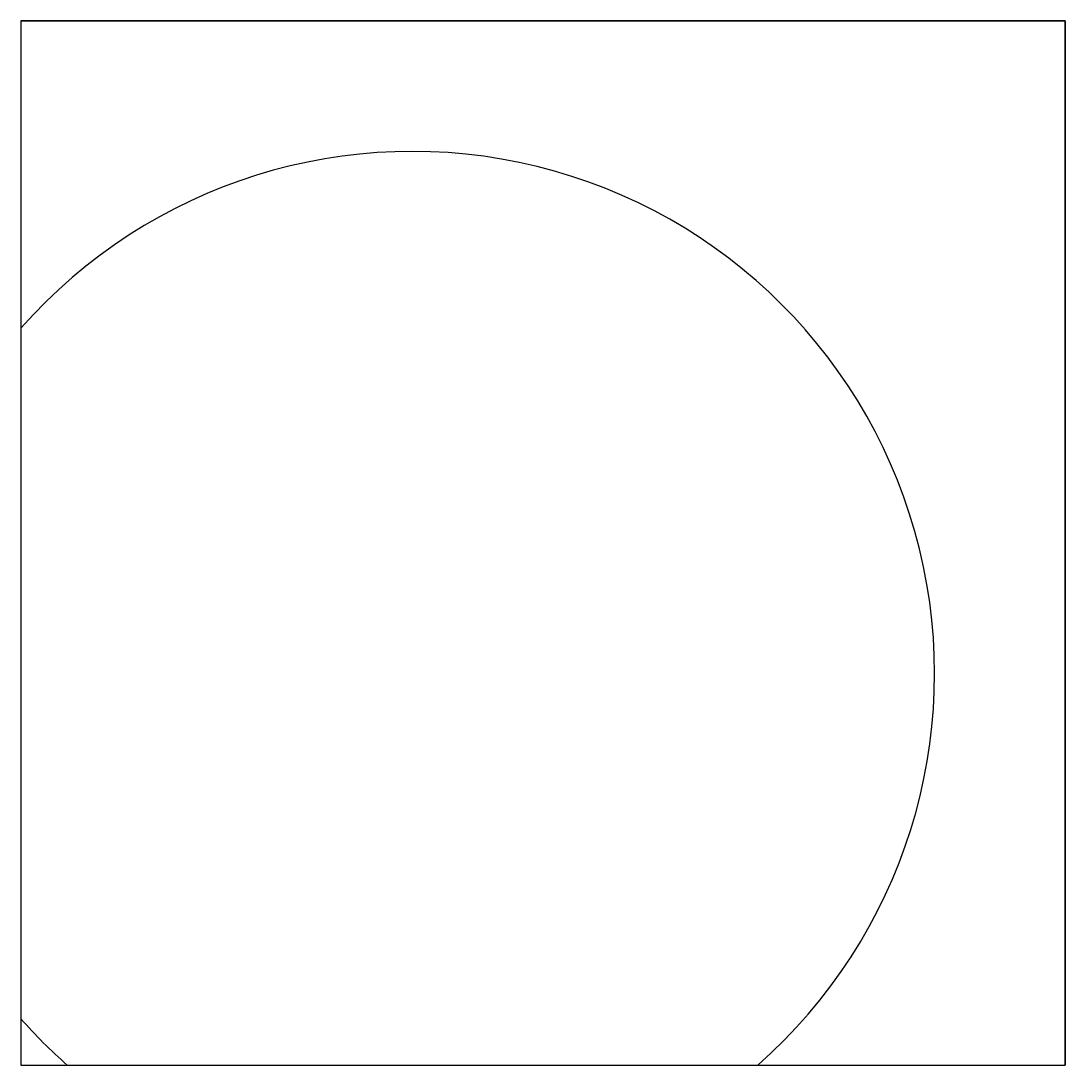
# Model space of a CAD drawing. Extents: x 0 to 8, y 0 to 8.
import ezdxf

# ---------------------------------------------------------------- set-up
doc = ezdxf.new("R2010")
doc.units = 0
doc.layers.get('0').update_dxf_attribs({"linetype": 'CONTINUOUS'})

# ---------------------------------------------------------------- blocks, each defined once
blk = doc.blocks.new('*U4')
at = {"color": 7}
for p, q in [((0, 8, 3), (8, 8, 3)), ((0, 8), (0, 8, 3)), ((0, 8, 3), (0, 5.645751, 3)), ((0, 8), (0, 0)), ((8, 8), (0, 8)), ((8, 8), (8, 8, 3)), ((8, 8, 3), (8, 0, 3)), ((8, 0), (8, 8)), ((3, 7, 1), (3, 7, 3)), ((0, 5.645751, 1), (0, 0.354249, 1)), ((0, 5.645751, 1), (0, 5.645751, 3)), ((7, 3, 1), (7, 3, 3)), ((0, 0.354249, 3), (0, 0, 3)), ((0, 0.354249, 1), (0, 0.354249, 3)), ((0, 0), (0, 0, 3)), ((0, 0, 3), (0.354249, 0, 3)), ((0, 0), (8, 0)), ((0.354249, 0, 1), (5.645751, 0, 1)), ((0.354249, 0, 1), (0.354249, 0, 3)), ((5.645751, 0, 3), (8, 0, 3)), ((5.645751, 0, 1), (5.645751, 0, 3)), ((8, 0, 3), (8, 0))]:
    blk.add_line(p, q, dxfattribs=at)
for centre, start, end in [((3, 3, 1), 311.409622, 138.590378), ((3, 3, 3), 311.409622, 138.590378), ((3, 3, 1), 221.409622, 228.590378), ((3, 3, 3), 221.409622, 228.590378)]:
    blk.add_arc(centre, 4, start, end, dxfattribs=at)

msp = doc.modelspace()

# ---------------------------------------------------------------- block references
msp.add_blockref('*U4', (0, 0))

doc.saveas('drawing.dxf')
